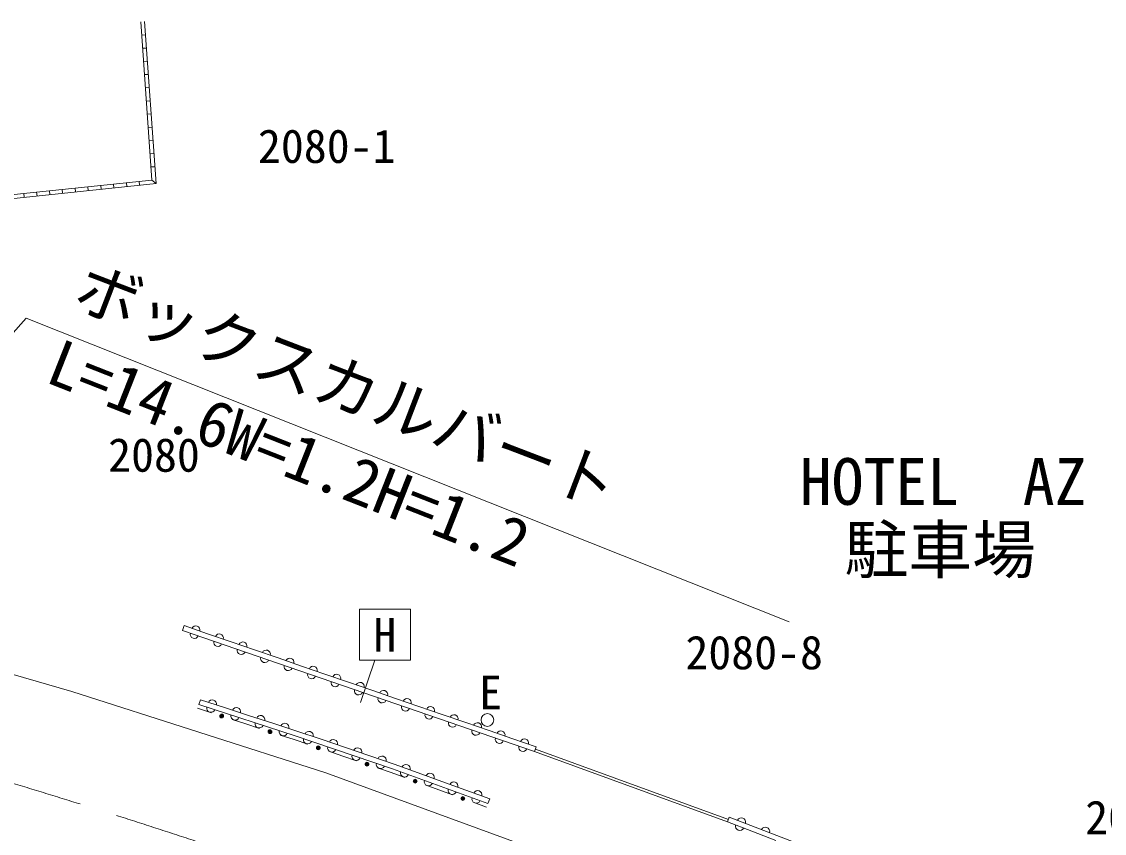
# Model space of a CAD drawing. Units: millimetres, scale not verified. Extents: x 40000 to 680000, y 20000 to 380000.
# Drawn here: x 442440 to 484859, y 303772 to 335592 of the extents above; entities that cross this region are included whole.
import ezdxf
from ezdxf.enums import TextEntityAlignment as Align

# ---------------------------------------------------------------- set-up
doc = ezdxf.new("R2010")
doc.units = ezdxf.units.MM
doc.header["$LTSCALE"] = 1000
doc.linetypes.add('CHAIN', pattern=[18.5, 12, -1.5, 3.5, -1.5])
for name, color, linetype, lineweight in [('M-BGD', 7, 'Continuous', 13), ('M-BGD-EXST', 7, 'Continuous', 13), ('M-BMK', 2, 'CHAIN', 13), ('M-STR-HTXT', 7, 'Continuous', 13), ('M-STR-STRC', 7, 'Continuous', 13)]:
    doc.layers.add(name, color=color, linetype=linetype, lineweight=lineweight)
doc.layers.add('M-BMK-HTXT', color=7, linetype='Continuous')
doc.styles.add('ＭＳ ゴシック', font='')
doc.styles.get('ＭＳ ゴシック').set_extended_font_data('MS Gothic')

msp = doc.modelspace()

# ---------------------------------------------------------------- linework, layer by layer
at = {"layer": 'M-BGD'}
for p, q in [((447546, 329379), (447104, 335581)), ((447706, 329244), (447254, 335592)), ((447290, 335075), (447141, 335064)), ((447327, 334558), (447178, 334547)), ((447364, 334041), (447215, 334030)), ((447401, 333524), (447251, 333514)), ((447438, 333007), (447288, 332997)), ((447475, 332491), (447325, 332480)), ((447512, 331974), (447362, 331963)), ((447548, 331457), (447399, 331446)), ((447585, 330940), (447436, 330929)), ((447622, 330423), (447473, 330412)), ((447659, 329906), (447509, 329895)), ((432987, 327864), (447546, 329379)), ((433130, 327728), (447706, 329244)), ((445554, 329021), (445538, 329170)), ((446056, 329073), (446040, 329222)), ((446558, 329125), (446542, 329274)), ((447060, 329177), (447044, 329326)), ((447706, 329244), (447546, 329379)), ((442541, 328707), (442526, 328856)), ((443043, 328759), (443028, 328909)), ((443545, 328812), (443530, 328961)), ((444047, 328864), (444032, 329013)), ((444550, 328916), (444534, 329065)), ((445052, 328968), (445036, 329117)), ((448743, 311726), (448808, 311915)), ((448808, 311915), (449728, 311598)), ((462535, 306976), (448743, 311726)), ((449728, 311598), (450647, 311282)), ((450647, 311282), (451567, 310965)), ((451567, 310965), (452486, 310648)), ((452486, 310648), (453406, 310332)), ((453406, 310332), (454325, 310015)), ((454325, 310015), (455245, 309698)), ((455245, 309698), (456164, 309382)), ((456164, 309382), (457083, 309065)), ((449380, 308821), (449442, 309011)), ((449442, 309011), (450387, 308704)), ((457083, 309065), (458003, 308749)), ((449333, 308678), (449873, 308503)), ((450387, 308704), (451333, 308396)), ((451333, 308396), (452279, 308089)), ((458003, 308749), (458922, 308432)), ((458922, 308432), (459842, 308115)), ((451224, 308064), (450684, 308239)), ((451224, 308064), (451764, 307888)), ((452279, 308089), (453224, 307781)), ((459842, 308115), (460761, 307799)), ((453114, 307449), (452574, 307625)), ((453224, 307781), (454178, 307459)), ((460761, 307799), (461681, 307482)), ((453114, 307449), (453658, 307265)), ((454178, 307459), (455131, 307136)), ((455131, 307136), (456085, 306813)), ((461681, 307482), (462600, 307166)), ((462535, 306976), (462600, 307166)), ((455018, 306804), (454474, 306989)), ((455018, 306804), (455562, 306620)), ((456085, 306813), (457038, 306490)), ((462535, 306976), (470094, 304224)), ((462569, 307070), (470129, 304318)), ((456922, 306160), (456378, 306344)), ((457038, 306490), (457973, 306149)), ((456922, 306160), (457456, 305965)), ((457973, 306149), (458908, 305807)), ((458790, 305478), (458256, 305673)), ((458790, 305478), (459323, 305283)), ((458908, 305807), (459842, 305466)), ((459842, 305466), (460777, 305125)), ((460657, 304796), (460124, 304991)), ((460709, 304937), (460777, 305125)), ((470094, 304224), (470166, 304411)), ((471044, 303859), (470094, 304224)), ((470166, 304411), (477741, 301497)), ((471994, 303493), (471044, 303859))]:
    msp.add_line(p, q, dxfattribs=at)
msp.add_lwpolyline([(460709, 304937), (456972, 306301), (453161, 307592), (449380, 308821)], dxfattribs=at)
for centre, radius in [((450279, 308371), 75), ((450279, 308371), 49.5), ((450279, 308371), 24.5), ((452169, 307756), 75), ((452169, 307756), 49.5), ((452169, 307756), 24.5), ((454066, 307127), 75), ((454066, 307127), 49.5), ((454066, 307127), 24.5), ((455970, 306482), 75), ((455970, 306482), 49.5), ((455970, 306482), 24.5), ((457856, 305819), 75), ((457856, 305819), 49.5), ((457856, 305819), 24.5), ((459723, 305137), 75), ((459723, 305137), 49.5), ((459723, 305137), 24.5)]:
    msp.add_circle(centre, radius, dxfattribs=at)
for centre, radius, start, end in [((449264, 311745), 163, 345.4293, 156.5697), ((449207, 311579), 163, 165.4298, 336.5674), ((450183, 311428), 163, 345.4286, 156.5683), ((450127, 311263), 163, 165.4303, 336.5684), ((451046, 310946), 163, 165.4295, 336.5678), ((451103, 311111), 163, 345.4315, 156.5675), ((452022, 310795), 163, 345.4293, 156.5697), ((451965, 310629), 163, 165.4298, 336.5674), ((452942, 310478), 163, 345.4286, 156.5683), ((452885, 310313), 163, 165.4303, 336.5684), ((453861, 310162), 163, 345.4315, 156.5675), ((453804, 309996), 163, 165.4295, 336.5678), ((454724, 309680), 163, 165.4298, 336.5674), ((454781, 309845), 163, 345.4293, 156.5697), ((455700, 309528), 163, 345.4286, 156.5683), ((455643, 309363), 163, 165.4303, 336.5684), ((456620, 309212), 163, 345.4315, 156.5675), ((449909, 308841), 167, 347.7014, 156.2888), ((456563, 309046), 163, 165.4295, 336.5678), ((457539, 308895), 163, 345.4293, 156.5697), ((449858, 308683), 166, 167.6836, 336.3062), ((450803, 308375), 166, 167.6841, 336.3071), ((450855, 308534), 167, 347.7014, 156.2888), ((451801, 308227), 167, 347.7014, 156.2888), ((457482, 308730), 163, 165.4298, 336.5674), ((458402, 308413), 163, 165.4303, 336.5684), ((458459, 308578), 163, 345.4286, 156.5683), ((459378, 308262), 163, 345.4315, 156.5675), ((451748, 308068), 166, 167.6844, 336.3068), ((452746, 307919), 167, 347.7014, 156.2888), ((459321, 308096), 163, 165.4295, 336.5678), ((460297, 307945), 163, 345.4293, 156.5697), ((452694, 307761), 166, 167.6836, 336.3062), ((453695, 307602), 169, 347.6974, 154.8835), ((460240, 307780), 163, 165.4298, 336.5674), ((461217, 307629), 163, 345.4286, 156.5683), ((453644, 307448), 169, 167.6474, 334.9339), ((454596, 307125), 169, 167.6478, 334.9336), ((454649, 307279), 169, 347.6974, 154.8835), ((455602, 306956), 169, 347.6974, 154.8835), ((461160, 307463), 163, 165.4303, 336.5684), ((462079, 307147), 163, 165.4295, 336.5678), ((462136, 307312), 163, 345.4315, 156.5675), ((455549, 306803), 169, 167.6466, 334.9344), ((456556, 306633), 169, 347.6974, 154.8835), ((456502, 306480), 169, 167.6478, 334.9336), ((457500, 306304), 167, 345.6865, 154.2118), ((457445, 306146), 167, 165.6541, 334.2449), ((458379, 305805), 167, 165.6548, 334.2455), ((458435, 305962), 167, 345.6865, 154.2118), ((459313, 305464), 167, 165.653, 334.2473), ((459369, 305621), 167, 345.6865, 154.2118), ((460304, 305280), 167, 345.6865, 154.2118), ((460247, 305123), 167, 165.6544, 334.2445), ((470632, 304210), 170, 345.8016, 152.1194), ((470577, 304061), 171, 165.9805, 331.9395), ((471579, 303845), 170, 345.8016, 152.1194)]:
    msp.add_arc(centre, radius, start, end, dxfattribs=at)
at = {"layer": 'M-BGD-EXST'}
msp.add_line((455715, 308908), (456276, 310555), dxfattribs=at)
msp.add_lwpolyline([(455674, 310555), (457674, 310555), (457674, 312555), (455674, 312555)], close=True, dxfattribs=at)
msp.add_circle((460688, 308216), 250, dxfattribs=at)
at = {"layer": 'M-BMK'}
msp.add_arc((348807, -1457), 321045, 70.20633, 87.75707, dxfattribs=at)
at = {"layer": 'M-STR-HTXT'}
msp.add_lwpolyline([(427524, 306944), (442620, 323964), (472508, 312070)], dxfattribs=at)
at = {"layer": 'M-STR-STRC'}
msp.add_lwpolyline([(547157, 254151), (541862, 258499), (535892, 263042), (528475, 268510), (520917, 273615), (513459, 278420), (505640, 283083), (495348, 288591), (486966, 292812), (478101, 296893), (466140, 301838), (454361, 306140), (444411, 309336), (436913, 311507), (432270, 312873), (424536, 314771), (416280, 316688), (406520, 318606), (400195, 319751)], dxfattribs=at)

# ---------------------------------------------------------------- texts
at = {"layer": 'M-BGD-EXST', "style": 'ＭＳ ゴシック'}
for s, p in [('H', (456674, 311555)), ('E', (460810, 309299))]:
    msp.add_text(s, height=1320, dxfattribs=at).set_placement(p, align=Align.MIDDLE_CENTER)
at = {"layer": 'M-BMK-HTXT', "style": 'ＭＳ ゴシック'}
for s, height, p in [('2080-1', 1320, (454393, 330713)), ('2080', 1320, (447625, 318608)), ('HOTEL\u3000AZ', 1833, (478542, 317566)), ('駐車場', 1833, (478430, 314895)), ('2080-8', 1320, (471140, 310864)), ('2080-6', 1320, (486802, 304400))]:
    msp.add_text(s, height=height, dxfattribs=at).set_placement(p, align=Align.MIDDLE_CENTER)
at = {"layer": 'M-STR-HTXT', "style": 'ＭＳ ゴシック'}
for s, rotation, p in [('ボックスカルバート', 339.036, (455199, 321294)), ('L=14.6W=1.2H=1.2', 338.509, (452919, 318685))]:
    msp.add_text(s, height=1833, rotation=rotation, dxfattribs=at).set_placement(p, align=Align.MIDDLE_CENTER)

doc.saveas('drawing.dxf')
